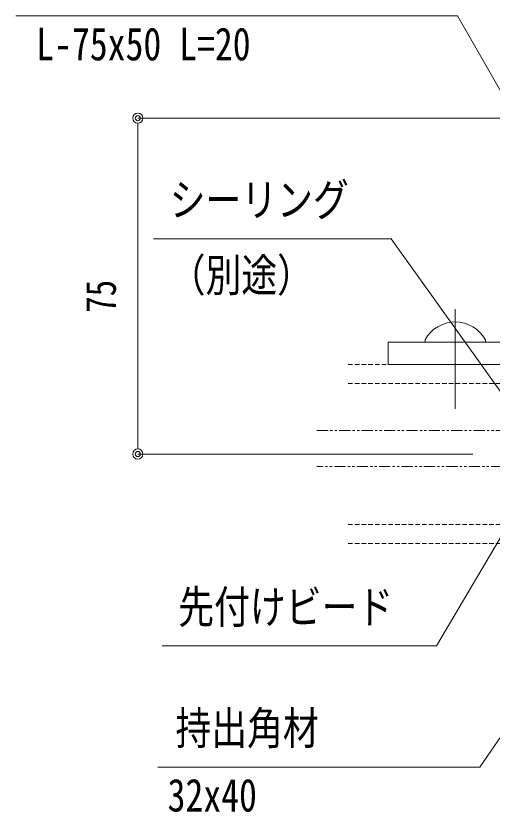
# Model space of a CAD drawing. Units: millimetres, scale not verified. Extents: x -3554 to 3554, y -1188 to 1188.
# Drawn here: x -1541 to -1328.3, y -684.1 to -328.5 of the extents above; entities that cross this region are included whole.
import ezdxf
from ezdxf.enums import TextEntityAlignment as Align

# ---------------------------------------------------------------- set-up
doc = ezdxf.new("R2010")
doc.units = ezdxf.units.MM
doc.header["$LTSCALE"] = 8
doc.linetypes.add('USER2', pattern=[1.25, 0.625, -0.125, 0.125, -0.125, 0.125, -0.125])
doc.linetypes.add('USER3', pattern=[0.375, 0.25, -0.125])
for name, color, linetype, lineweight in [('0-0_0', 7, 'Continuous', 18), ('0-6_2躯体線', 4, 'Continuous', 18), ('0-8_41_U_FF71_U_FF99_U_FF90', 6, 'Continuous', 18), ('0-9_1手摺寸法', 3, 'Continuous', 18), ('0-C_2a', 1, 'USER2', 18), ('0-D_4アルミ', 6, 'Continuous', 18), ('1-1_2躯体隠れ', 6, 'USER3', 18)]:
    doc.layers.add(name, color=color, linetype=linetype, lineweight=lineweight)
doc.styles.add('ＭＳ ゴシック', font='')
doc.styles.get('ＭＳ ゴシック').set_extended_font_data('MS Gothic')

msp = doc.modelspace()

# ---------------------------------------------------------------- linework, layer by layer
at = {"layer": '0-0_0'}
for p, q in [((-1486.555, -376.468), (-1486.555, -378.768)), ((-1486.555, -521.868), (-1486.555, -519.568))]:
    msp.add_line(p, q, dxfattribs=at)
for points in [[(-1280.783, -438.424), (-1285.759, -429.75), (-1343.847, -328.505), (-1540.997, -328.505)], [(-1315.477, -509.046), (-1321.298, -500.914), (-1373.455, -428.045), (-1479.539, -428.045)], [(-1307.976, -533.418), (-1313.066, -542.025), (-1353.198, -609.894), (-1475.719, -609.894)], [(-1259.368, -555.668), (-1265.032, -563.909), (-1333.829, -664.014), (-1477.603, -664.014)]]:
    msp.add_lwpolyline(points, dxfattribs=at)
for centre, radius in [((-1486.555, -374.168), 2.3), ((-1486.555, -374.168), 1.15), ((-1486.555, -524.168), 2.3), ((-1486.555, -524.168), 1.15)]:
    msp.add_circle(centre, radius, dxfattribs=at)
at = {"layer": '0-6_2躯体線'}
for p, q in [((-1344.783, -504.049), (-1344.783, -459.535)), ((-1358.283, -473.168), (-1358.283, -474.168)), ((-1358.283, -474.168), (-1331.283, -474.168)), ((-1331.283, -473.168), (-1331.283, -474.168))]:
    msp.add_line(p, q, dxfattribs=at)
msp.add_arc((-1344.783, -480.558), 15.391, 28.69866, 151.30134, dxfattribs=at)
at = {"layer": '0-8_41_U_FF71_U_FF99_U_FF90'}
msp.add_lwpolyline([(-1274.783, -429.349), (-1274.783, -484.168), (-1374.783, -484.168)], dxfattribs=at)
at = {"layer": '0-9_1手摺寸法'}
for p, q in [((-1321.897, -374.168), (-1486.555, -374.168)), ((-1486.555, -378.768), (-1486.555, -519.568)), ((-1336.897, -524.168), (-1486.555, -524.168))]:
    msp.add_line(p, q, dxfattribs=at)
at = {"layer": '0-C_2a'}
msp.add_lwpolyline([(-1406.607, -513.668), (-1283.783, -513.668), (-1283.783, -529.668), (-1406.607, -529.668)], dxfattribs=at)
at = {"layer": '0-D_4アルミ'}
for p, q in [((-1374.783, -474.168), (-1374.783, -484.168)), ((-1284.783, -474.168), (-1374.783, -474.168))]:
    msp.add_line(p, q, dxfattribs=at)
at = {"layer": '1-1_2躯体隠れ'}
for p, q in [((-1392.607, -484.168), (-469.783, -484.168)), ((-1392.607, -492.668), (-1269.783, -492.668)), ((-1392.607, -555.668), (-549.783, -555.668)), ((-1392.607, -564.168), (-469.783, -564.168))]:
    msp.add_line(p, q, dxfattribs=at)

# ---------------------------------------------------------------- texts
at = {"layer": '0-0_0', "style": 'ＭＳ ゴシック', "width": 0.8}
for s, p in [('L-75x50 L=20', (-1531.929, -352.734)), ('シーリング', (-1472.323, -422.342)), ('（別途）', (-1472.323, -456.018)), ('先付けビード', (-1468.503, -604.191)), ('持出角材', (-1469.761, -658.311)), ('32x40', (-1473.264, -688.243))]:
    msp.add_text(s, height=14.66, dxfattribs=at).set_placement(p, align=Align.BOTTOM_LEFT)
at = {"layer": '0-9_1手摺寸法', "color": 7, "style": 'ＭＳ ゴシック', "width": 0.8}
msp.add_text('75', height=13.49, rotation=90, dxfattribs=at).set_placement((-1492.305, -461.084), align=Align.BOTTOM_LEFT)

doc.saveas('drawing.dxf')
